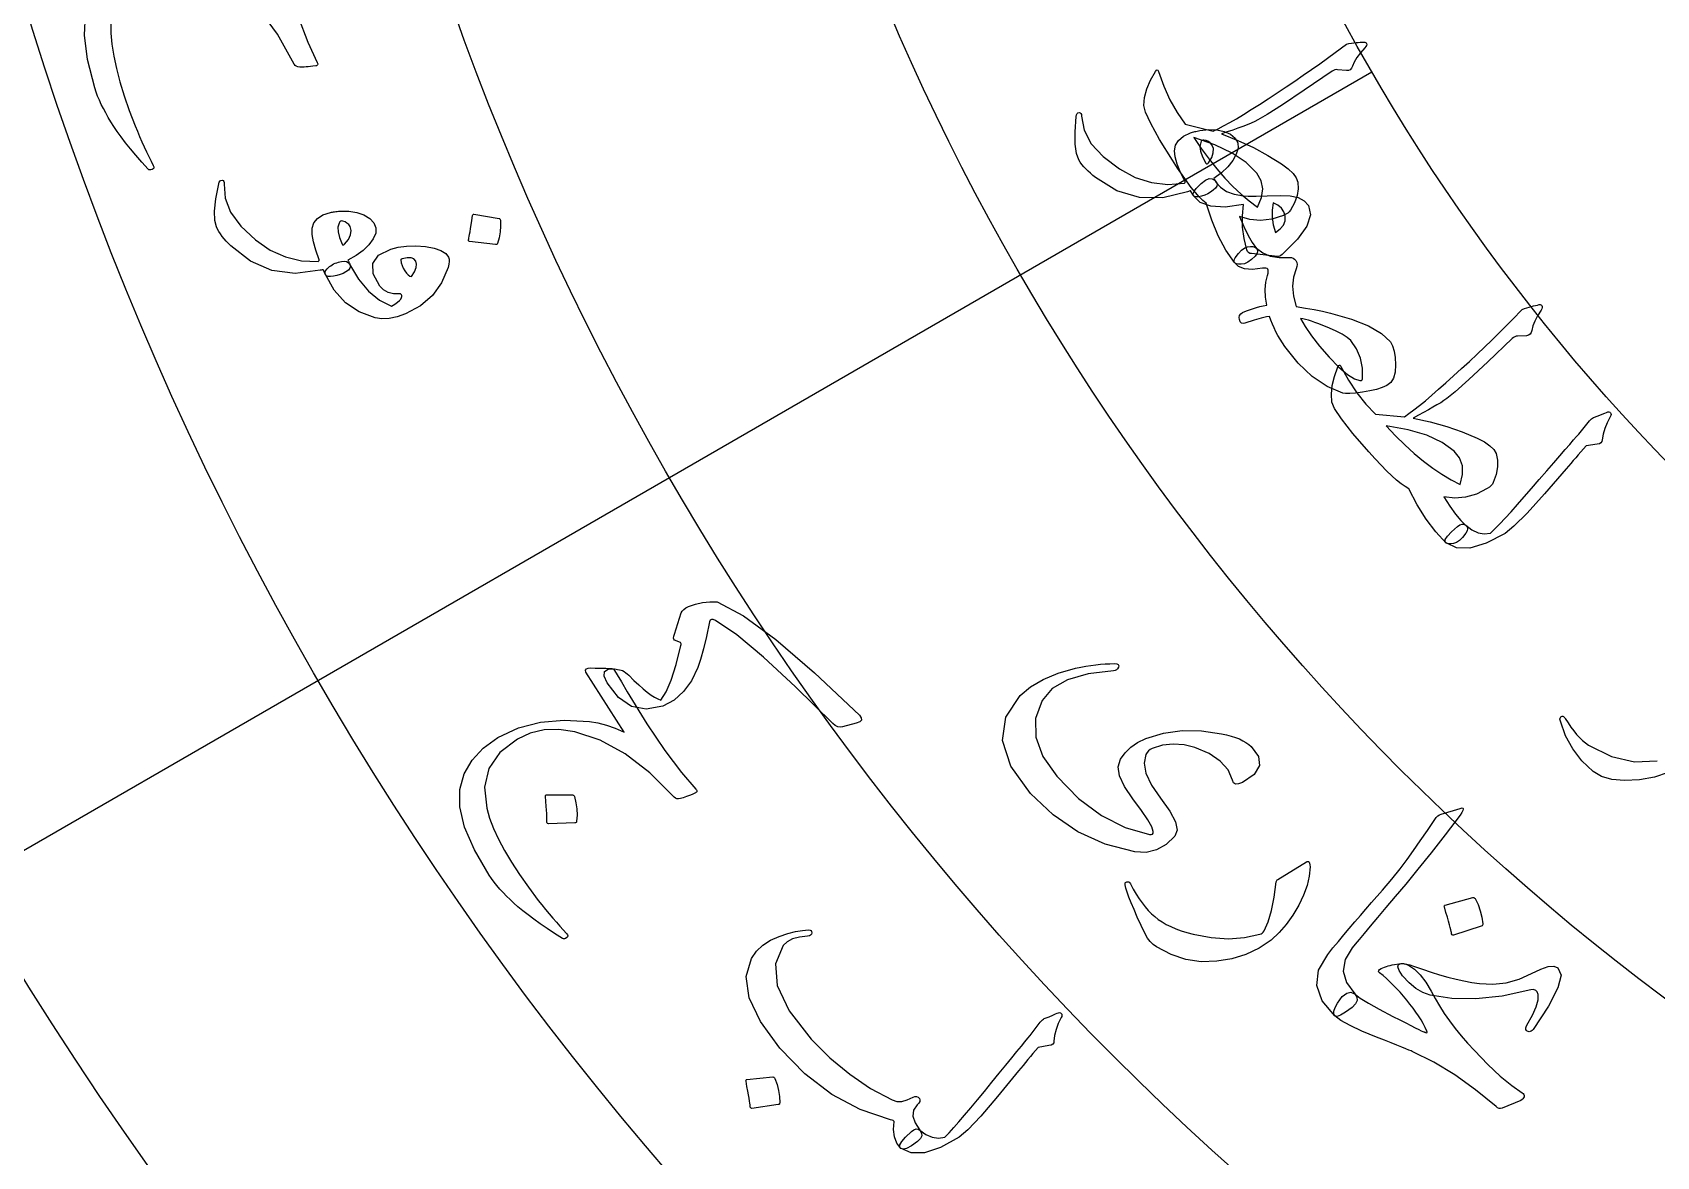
# Model space of a CAD drawing. Header units: millimetres. Extents: x -150 to 150, y -150 to 198.
# Drawn here: x -77.67 to -36.47, y -52.74 to -24.23 of the extents above; entities that cross this region are included whole.
import ezdxf

# ---------------------------------------------------------------- set-up
doc = ezdxf.new("R2010")
doc.units = ezdxf.units.MM
for name, color, linetype in [('CUT_OUTER', 1, 'Continuous'), ('ENGRAVE', 7, 'Continuous'), ('ENGRAVE_FINE', 8, 'Continuous'), ('GUIDE', 3, 'Continuous'), ('TEXT', 5, 'Continuous')]:
    doc.layers.add(name, color=color, linetype=linetype)

msp = doc.modelspace()

# ---------------------------------------------------------------- linework, layer by layer
at = {"layer": 'CUT_OUTER'}
msp.add_arc((0.0002, -0.0002), 149.9998, 179.017762, 3.164151, dxfattribs=at)
at = {"layer": 'ENGRAVE'}
for radius in [132.75, 112.1737, 91.5975, 71.0212, 50.445]:
    msp.add_circle((0, 0), radius, dxfattribs=at)
at = {"layer": 'ENGRAVE_FINE'}
for points in [[(-61.5062, -35.5106), (-43.6867, -25.2225)], [(-79.3258, -45.7987), (-61.5062, -35.5106)]]:
    msp.add_lwpolyline(points, dxfattribs=at)
for radius in [122.4619, 101.8856, 81.3094, 60.7331]:
    msp.add_circle((0, 0), radius, dxfattribs=at)
at = {"layer": 'GUIDE'}
msp.add_circle((0, 0), 137.25, dxfattribs=at)
at = {"layer": 'TEXT'}
for points in [[(-75.6777, -23.9887), (-75.6741, -24.2479), (-75.6497, -24.5266), (-75.6042, -24.8248), (-75.5374, -25.1423), (-75.4497, -25.4785), (-75.3414, -25.8328), (-75.2122, -26.2051), (-75.0619, -26.5949), (-75.0048, -26.7322), (-74.9473, -26.8667), (-74.8896, -26.9984), (-74.8316, -27.1274), (-74.7737, -27.2527), (-74.7162, -27.3734), (-74.6592, -27.4896), (-74.6027, -27.6011), (-74.5878, -27.636), (-74.5871, -27.6646), (-74.6006, -27.6869), (-74.6284, -27.703), (-74.6638, -27.713), (-74.6935, -27.7145), (-74.7173, -27.7076), (-74.7354, -27.6923), (-74.8958, -27.5139), (-75.0439, -27.3431), (-75.1797, -27.18), (-75.3033, -27.0248), (-75.415, -26.8781), (-75.515, -26.7407), (-75.6036, -26.6128), (-75.6806, -26.4943), (-75.7465, -26.3804), (-75.8083, -26.2688), (-75.8663, -26.1595), (-75.9204, -26.0523), (-75.9698, -25.9468), (-76.0138, -25.8419), (-76.0525, -25.7379), (-76.0859, -25.6347), (-76.268, -24.9149), (-76.3458, -24.2919), (-76.3218, -23.7677)], [(-70.9286, -23.8287), (-70.6804, -24.4758), (-70.4413, -24.9892), (-70.4336, -25.0048), (-70.4296, -25.0194), (-70.4295, -25.0328), (-70.4333, -25.0452), (-70.4406, -25.0559), (-70.4511, -25.0643), (-70.465, -25.0705), (-70.4821, -25.0743), (-70.5509, -25.0833), (-70.6143, -25.0909), (-70.6723, -25.097), (-70.7249, -25.1016), (-70.772, -25.1048), (-70.8138, -25.1065), (-70.8502, -25.1069), (-70.8811, -25.1057), (-70.9326, -25.0983), (-70.9739, -25.0833), (-71.005, -25.0607), (-71.026, -25.0306), (-71.4547, -24.2674), (-71.9242, -23.6318)], [(-36.1753, -42.9963), (-36.5201, -43.1168), (-36.9034, -43.1854), (-37.2792, -43.2033), (-37.6008, -43.1729), (-37.8674, -43.0952), (-38.0784, -42.971), (-38.3598, -42.7025), (-38.5923, -42.3996), (-38.7754, -42.063), (-38.9085, -41.6936), (-38.9158, -41.6659), (-38.9182, -41.6414), (-38.9157, -41.6202), (-38.9082, -41.6023), (-38.895, -41.5861), (-38.8802, -41.5751), (-38.8637, -41.5696), (-38.8455, -41.5693), (-38.8253, -41.5768), (-38.8082, -41.589), (-38.7942, -41.6059), (-38.7832, -41.6275), (-38.7119, -41.7405), (-38.64, -41.8453), (-38.5677, -41.9419), (-38.4951, -42.0303), (-38.4214, -42.1105), (-38.3462, -42.1825), (-38.2693, -42.2463), (-38.191, -42.3018), (-37.6126, -42.589), (-37.0317, -42.7219), (-36.4514, -42.7014)]]:
    msp.add_lwpolyline(points, dxfattribs=at)
for points in [[(-47.8972, -28.5578), (-47.981, -28.486), (-48.0711, -28.3958), (-48.1675, -28.287), (-48.2701, -28.1596), (-48.3795, -28.014), (-48.4963, -27.8505), (-48.6203, -27.669), (-48.7515, -27.4695), (-49.0736, -26.944), (-49.3, -26.5353), (-49.4337, -26.2457), (-49.4769, -26.0766), (-49.4555, -25.8725), (-49.3989, -25.6604), (-49.307, -25.4407), (-49.1799, -25.2136), (-49.1555, -25.1847), (-49.1346, -25.1756), (-49.1172, -25.1862), (-49.1032, -25.2165), (-48.9712, -25.5904), (-48.8143, -25.9381), (-48.6329, -26.259), (-48.4275, -26.5528), (-47.7162, -26.7322), (-47.5901, -26.6719), (-47.4499, -26.5989), (-47.2956, -26.5132), (-47.1271, -26.4148), (-46.9449, -26.3045), (-46.7497, -26.1834), (-46.5414, -26.0514), (-46.32, -25.9085), (-46.091, -25.7588), (-45.8664, -25.6097), (-45.6462, -25.4613), (-45.4304, -25.3135), (-45.2194, -25.1667), (-45.0136, -25.021), (-44.8129, -24.8765), (-44.6175, -24.7332), (-44.3353, -24.5216), (-44.2711, -24.51), (-44.2091, -24.5), (-44.1494, -24.4917), (-44.092, -24.4852), (-44.037, -24.4799), (-43.9846, -24.4756), (-43.9349, -24.4722), (-43.8879, -24.4697), (-43.8681, -24.4719), (-43.851, -24.4786), (-43.8368, -24.4897), (-43.8254, -24.5054), (-43.8192, -24.5279), (-43.824, -24.5536), (-43.8397, -24.5825), (-43.8664, -24.6147), (-43.9778, -24.7427), (-44.0674, -24.8639), (-44.1353, -24.978), (-44.1814, -25.0851), (-44.2045, -25.1356), (-44.2374, -25.1708), (-44.2802, -25.1906), (-44.3327, -25.195), (-44.5596, -25.1716), (-44.5968, -25.169), (-44.6325, -25.1747), (-44.6669, -25.1885), (-44.6998, -25.2106), (-45.4051, -25.6926), (-45.9531, -26.06), (-46.3445, -26.3117), (-46.5798, -26.4469), (-46.661, -26.4864), (-46.7523, -26.5269), (-46.8538, -26.5684), (-46.9654, -26.6108), (-47.0867, -26.6549), (-47.2173, -26.7015), (-47.3572, -26.7506), (-47.5063, -26.802), (-47.0896, -26.9654), (-46.6968, -27.1459), (-46.3277, -27.3441), (-45.9817, -27.5603), (-45.8149, -27.6835), (-45.6903, -27.802), (-45.6082, -27.9161), (-45.5683, -28.0264), (-45.5579, -28.1919), (-45.5858, -28.3656), (-45.6518, -28.5476), (-45.7561, -28.7382), (-45.7856, -28.7742), (-45.8246, -28.8074), (-45.873, -28.8378), (-45.9308, -28.8654), (-46.2259, -28.9598), (-46.511, -28.9963), (-46.786, -28.9745), (-47.0508, -28.894), (-46.9413, -29.1525), (-46.8317, -29.3738), (-46.7225, -29.5576), (-46.6141, -29.704), (-46.5904, -29.7464), (-46.5884, -29.7926), (-46.6082, -29.8427), (-46.6497, -29.8968), (-46.7472, -29.9884), (-46.8384, -30.0537), (-46.9233, -30.0924), (-47.0022, -30.1046), (-47.07, -30.1012), (-47.122, -30.0931), (-47.1581, -30.0806), (-47.1784, -30.0636), (-47.3931, -29.745), (-47.585, -29.3875), (-47.7533, -28.9915), (-47.8972, -28.5578)], [(-48.3696, -28.2693), (-48.9889, -28.4217), (-49.5851, -28.4137), (-50.1573, -28.2427), (-50.7032, -27.907), (-50.7688, -27.8536), (-50.8311, -27.7994), (-50.8899, -27.7444), (-50.9454, -27.6886), (-50.9969, -27.6323), (-51.0437, -27.5756), (-51.0858, -27.5186), (-51.1232, -27.4613), (-51.1833, -27.3007), (-51.2154, -27.0629), (-51.2185, -26.7484), (-51.1912, -26.358), (-51.1815, -26.3127), (-51.1659, -26.2811), (-51.1445, -26.2629), (-51.1171, -26.2582), (-51.0904, -26.2654), (-51.071, -26.2829), (-51.0587, -26.3107), (-51.0537, -26.3488), (-50.9884, -26.7051), (-50.8065, -27.0486), (-50.5082, -27.377), (-50.0941, -27.6875), (-49.6904, -27.9013), (-49.2807, -28.0323), (-48.8658, -28.0812), (-48.4462, -28.049), (-48.4352, -28.041), (-48.4281, -28.0319), (-48.4249, -28.0218), (-48.4255, -28.0106), (-48.5434, -27.7756), (-48.6281, -27.5669), (-48.6798, -27.3846), (-48.6989, -27.2291), (-48.6731, -27.0864), (-48.5959, -26.9633), (-48.4674, -26.8596), (-48.2879, -26.7752), (-48.2629, -26.7661), (-48.2371, -26.7577), (-48.2103, -26.7499), (-48.1827, -26.7426), (-48.1539, -26.7357), (-48.1234, -26.7289), (-48.0912, -26.7223), (-48.0573, -26.7158), (-47.829, -26.6893), (-47.6235, -26.696), (-47.4406, -26.7359), (-47.2802, -26.8092), (-47.1589, -26.9078), (-47.0933, -27.0242), (-47.0834, -27.1589), (-47.129, -27.3121), (-47.2205, -27.4765), (-47.3459, -27.6342), (-47.5052, -27.7852), (-47.6986, -27.9294), (-47.6909, -27.9421), (-47.683, -27.9541), (-47.675, -27.9655), (-47.6668, -27.9763), (-47.6586, -27.987), (-47.6506, -27.9984), (-47.6427, -28.0104), (-47.635, -28.0231), (-47.6184, -28.0723), (-47.6259, -28.1227), (-47.6575, -28.1742), (-47.7133, -28.2269), (-47.7804, -28.2749), (-47.8527, -28.316), (-47.9302, -28.3502), (-48.0128, -28.3776), (-48.0895, -28.3948), (-48.1493, -28.3986), (-48.1922, -28.389), (-48.2181, -28.3661), (-48.2913, -28.2412), (-48.3034, -28.2472), (-48.3205, -28.2538), (-48.3426, -28.2612), (-48.3696, -28.2693)], [(-46.61, -27.7989), (-46.876, -27.5291), (-47.2306, -27.2886), (-47.6746, -27.0754), (-48.2086, -26.8873), (-48.0167, -27.1728), (-47.8211, -27.44), (-47.6221, -27.689), (-47.4198, -27.9196), (-47.2153, -28.1319), (-47.0093, -28.3255), (-46.8022, -28.5006), (-46.5941, -28.6573), (-46.4916, -28.4156), (-46.46, -28.1923), (-46.4994, -27.987), (-46.61, -27.7989)], [(-47.8319, -27.5369), (-47.7532, -27.4007), (-47.7125, -27.2781), (-47.7101, -27.169), (-47.7458, -27.0732), (-47.7893, -27.0285), (-47.8376, -26.994), (-47.8908, -26.9697), (-47.9488, -26.9556), (-47.9755, -26.9556), (-47.9983, -26.9662), (-48.0172, -26.9876), (-48.0322, -27.0197), (-48.0528, -27.1203), (-48.0375, -27.2407), (-47.9861, -27.3809), (-47.8985, -27.5405), (-47.8859, -27.5549), (-47.8706, -27.5592), (-47.8526, -27.5532), (-47.8319, -27.5369)], [(-70.3708, -30.2599), (-71.0035, -30.337), (-71.593, -30.2602), (-72.1385, -30.0275), (-72.6382, -29.6381), (-72.6968, -29.5786), (-72.752, -29.5188), (-72.8037, -29.4585), (-72.852, -29.3979), (-72.8963, -29.3372), (-72.9359, -29.2766), (-72.9708, -29.2163), (-73.0011, -29.1562), (-73.0418, -28.9924), (-73.0459, -28.7559), (-73.0127, -28.447), (-72.9413, -28.0665), (-72.9266, -28.0231), (-72.9076, -27.9935), (-72.8843, -27.9778), (-72.8566, -27.976), (-72.8309, -27.9858), (-72.8136, -28.005), (-72.8046, -28.0335), (-72.8039, -28.0715), (-72.7796, -28.4283), (-72.6389, -28.7846), (-72.3818, -29.139), (-72.0084, -29.4892), (-71.6343, -29.7444), (-71.2443, -29.9198), (-70.8392, -30.0159), (-70.4193, -30.0334), (-70.4075, -30.0268), (-70.3993, -30.0187), (-70.3948, -30.0091), (-70.394, -29.9979), (-70.4821, -29.7521), (-70.5407, -29.5361), (-70.57, -29.3501), (-70.5703, -29.1942), (-70.5277, -29.0561), (-70.4365, -28.9432), (-70.2968, -28.8553), (-70.1087, -28.7923), (-70.0829, -28.7862), (-70.0562, -28.7808), (-70.0287, -28.7761), (-70.0005, -28.7721), (-69.971, -28.7686), (-69.9399, -28.7654), (-69.9072, -28.7625), (-69.8728, -28.76), (-69.6431, -28.7602), (-69.4398, -28.7909), (-69.2629, -28.8522), (-69.1122, -28.944), (-69.0035, -29.0566), (-68.9523, -29.1802), (-68.9586, -29.3152), (-69.0224, -29.4618), (-69.1333, -29.6138), (-69.277, -29.755), (-69.4536, -29.8853), (-69.6633, -30.0046), (-69.6572, -30.0181), (-69.6509, -30.031), (-69.6443, -30.0432), (-69.6376, -30.0549), (-69.6308, -30.0665), (-69.6242, -30.0787), (-69.6179, -30.0916), (-69.6118, -30.105), (-69.6015, -30.1558), (-69.6152, -30.2047), (-69.653, -30.2518), (-69.7149, -30.2971), (-69.7875, -30.3364), (-69.8644, -30.3682), (-69.9454, -30.3927), (-70.0308, -30.4097), (-70.109, -30.4174), (-70.1687, -30.4139), (-70.21, -30.3993), (-70.2327, -30.3736), (-70.2897, -30.2415), (-70.3025, -30.2459), (-70.3202, -30.2505), (-70.343, -30.2551), (-70.3708, -30.2599)], [(-45.2988, -28.6134), (-45.246, -28.8509), (-45.34, -29.1367), (-45.5805, -29.472), (-45.9675, -29.8573), (-45.9975, -29.8818), (-46.0272, -29.8983), (-46.0566, -29.9068), (-46.0857, -29.9073), (-46.7409, -29.8371), (-46.7826, -29.8295), (-46.8167, -29.8115), (-46.8431, -29.7829), (-46.8619, -29.7439), (-46.9325, -29.4545), (-46.9703, -29.1658), (-46.9754, -28.8782), (-46.9478, -28.592), (-47.4084, -28.6543), (-47.7747, -28.6358), (-48.0462, -28.5372), (-48.2219, -28.3595), (-48.2273, -28.3312), (-48.2162, -28.2921), (-48.1889, -28.2424), (-48.1451, -28.182), (-48.0223, -28.057), (-47.9135, -27.9742), (-47.8188, -27.9337), (-47.7383, -27.9352), (-47.7118, -27.9481), (-47.6875, -27.9666), (-47.6653, -27.9907), (-47.6452, -28.0204), (-47.5333, -28.1532), (-47.3799, -28.2567), (-47.1852, -28.3305), (-46.9495, -28.3743), (-46.8245, -28.3799), (-46.6244, -28.3799), (-46.3496, -28.3735), (-46.0003, -28.3598), (-45.7587, -28.3671), (-45.5615, -28.4116), (-45.4083, -28.4936), (-45.2988, -28.6134)], [(-65.8288, -28.9419), (-65.8168, -28.9463), (-65.8066, -28.9554), (-65.7985, -28.9693), (-65.7923, -28.988), (-65.79, -29.1382), (-65.8024, -29.2864), (-65.8297, -29.4328), (-65.8719, -29.5773), (-65.8809, -29.5936), (-65.8924, -29.6042), (-65.9065, -29.609), (-65.9232, -29.6082), (-66.5766, -29.5304), (-66.5941, -29.5243), (-66.6036, -29.5108), (-66.6053, -29.4899), (-66.599, -29.4615), (-66.5936, -29.437), (-66.5861, -29.3987), (-66.5766, -29.3468), (-66.5648, -29.2812), (-66.5513, -29.2011), (-66.5363, -29.1057), (-66.5197, -28.9951), (-66.5014, -28.8693), (-66.4969, -28.8517), (-66.4895, -28.8407), (-66.4793, -28.8363), (-66.4662, -28.8384)], [(-46.197, -28.5506), (-46.2226, -28.7299), (-46.2203, -28.9144), (-46.1902, -29.1039), (-46.1321, -29.2983), (-46.0143, -29.2108), (-45.9346, -29.1136), (-45.8928, -29.0067), (-45.8889, -28.89), (-45.9194, -28.7778), (-45.9808, -28.6839), (-46.0733, -28.6083), (-46.197, -28.5506)], [(-69.7473, -29.6001), (-69.6526, -29.4745), (-69.5975, -29.3579), (-69.5819, -29.25), (-69.6059, -29.1508), (-69.6437, -29.1013), (-69.6876, -29.0614), (-69.7375, -29.0311), (-69.7934, -29.0104), (-69.8199, -29.0072), (-69.8438, -29.0151), (-69.8651, -29.0341), (-69.8838, -29.0641), (-69.9162, -29.1614), (-69.9155, -29.2824), (-69.8814, -29.4273), (-69.8138, -29.5957), (-69.803, -29.6115), (-69.7883, -29.6175), (-69.7698, -29.6137), (-69.7473, -29.6001)], [(-67.1088, -29.9255), (-67.0952, -29.9742), (-67.0929, -30.0339), (-67.1019, -30.1047), (-67.1222, -30.1866), (-67.2867, -30.5738), (-67.5211, -30.8997), (-67.8263, -31.1637), (-68.2032, -31.365), (-68.4145, -31.4371), (-68.6137, -31.4777), (-68.8007, -31.4868), (-68.9755, -31.4642), (-69.382, -31.316), (-69.7283, -31.0833), (-70.0133, -30.7666), (-70.2357, -30.3666), (-70.2441, -30.3203), (-70.2302, -30.2715), (-70.1941, -30.2204), (-70.1356, -30.167), (-70.1015, -30.1418), (-70.0651, -30.1192), (-70.0267, -30.0993), (-69.986, -30.0821), (-69.9449, -30.0672), (-69.9049, -30.0544), (-69.866, -30.0436), (-69.8283, -30.0348), (-69.7597, -30.0273), (-69.7024, -30.0358), (-69.6564, -30.0604), (-69.6216, -30.1011), (-69.3923, -30.4809), (-69.1386, -30.7856), (-68.8618, -31.015), (-68.5625, -31.1693), (-68.4725, -31.1146), (-68.4031, -31.0663), (-68.3543, -31.0242), (-68.3261, -30.9885), (-68.3047, -30.9513), (-68.2936, -30.9208), (-68.2926, -30.897), (-68.3019, -30.8798), (-68.3117, -30.8695), (-68.322, -30.8624), (-68.3329, -30.8587), (-68.3443, -30.8582), (-68.5075, -30.8534), (-68.6471, -30.8194), (-68.7631, -30.756), (-68.8553, -30.6635), (-69.0239, -30.3502), (-69.0335, -30.0883), (-68.8848, -29.8792), (-68.5785, -29.7226), (-68.386, -29.6713), (-68.175, -29.6439), (-67.9456, -29.6401), (-67.6977, -29.6597), (-67.4754, -29.6967), (-67.3032, -29.7531), (-67.1811, -29.8293), (-67.1088, -29.9255)], [(-43.2213, -32.0776), (-43.1658, -32.1779), (-43.1257, -32.3084), (-43.101, -32.4689), (-43.0912, -32.6599), (-43.1024, -32.8433), (-43.1426, -32.9913), (-43.212, -33.1039), (-43.311, -33.181), (-43.4306, -33.2327), (-43.5734, -33.2784), (-43.7395, -33.3181), (-43.929, -33.3514), (-44.1086, -33.3737), (-44.2509, -33.3849), (-44.3559, -33.3853), (-44.4234, -33.3751), (-44.8209, -33.2068), (-45.2004, -32.9532), (-45.5603, -32.6145), (-45.8987, -32.1909), (-45.9604, -32.0994), (-46.0183, -32.0066), (-46.0725, -31.9123), (-46.1228, -31.8165), (-46.1695, -31.7201), (-46.2126, -31.6236), (-46.2521, -31.527), (-46.288, -31.4304), (-46.365, -31.4394), (-46.494, -31.4709), (-46.6753, -31.5247), (-46.9089, -31.6005), (-46.9573, -31.611), (-46.997, -31.5994), (-47.0281, -31.5656), (-47.0504, -31.5098), (-47.0559, -31.4531), (-47.045, -31.4041), (-47.0178, -31.3628), (-46.9744, -31.3292), (-46.9104, -31.3021), (-46.8424, -31.2758), (-46.7706, -31.2503), (-46.6949, -31.2256), (-46.6154, -31.2024), (-46.5323, -31.1812), (-46.4456, -31.162), (-46.3552, -31.1449), (-46.386, -30.9402), (-46.3936, -30.7459), (-46.3781, -30.562), (-46.3397, -30.3886), (-46.3243, -30.3351), (-46.3173, -30.2905), (-46.3189, -30.255), (-46.3291, -30.2284), (-46.3469, -30.213), (-46.3756, -30.2047), (-46.4152, -30.2035), (-46.4657, -30.2093), (-46.7174, -30.2396), (-46.921, -30.2242), (-47.0761, -30.1632), (-47.1825, -30.0571), (-47.1886, -30.0379), (-47.1867, -30.0124), (-47.1766, -29.9806), (-47.1584, -29.9425), (-47.0737, -29.8297), (-46.9929, -29.7454), (-46.9161, -29.6896), (-46.8434, -29.662), (-46.7701, -29.6535), (-46.7081, -29.6566), (-46.6575, -29.6713), (-46.6182, -29.6977), (-46.4587, -29.8185), (-46.2663, -29.8984), (-46.0413, -29.9373), (-45.7838, -29.9349), (-45.7323, -29.9363), (-45.6874, -29.9497), (-45.6491, -29.9752), (-45.6172, -30.0127), (-45.5939, -30.0608), (-45.5852, -30.1119), (-45.5912, -30.1661), (-45.6118, -30.2233), (-45.6788, -30.4348), (-45.7014, -30.665), (-45.6794, -30.9138), (-45.6124, -31.1809), (-45.3774, -31.218), (-45.1539, -31.2572), (-44.9418, -31.2987), (-44.7411, -31.3426), (-44.2052, -31.4972), (-43.7738, -31.6694), (-43.4461, -31.8621), (-43.2213, -32.0776)], [(-67.9405, -30.0308), (-67.9891, -29.9724), (-68.0628, -29.9421), (-68.1618, -29.9399), (-68.2859, -29.9657), (-68.3036, -29.974), (-68.3158, -29.9808), (-68.3225, -29.9863), (-68.3238, -29.9904), (-68.3105, -30.0657), (-68.2891, -30.1385), (-68.2596, -30.2087), (-68.222, -30.2764), (-68.1813, -30.3325), (-68.1394, -30.375), (-68.0966, -30.4038), (-68.0526, -30.4191), (-67.9774, -30.2947), (-67.9335, -30.1886), (-67.9212, -30.1007), (-67.9405, -30.0308)], [(-42.7524, -35.8039), (-42.8465, -35.7463), (-42.9499, -35.6715), (-43.0624, -35.5795), (-43.1839, -35.47), (-43.315, -35.3435), (-43.4563, -35.2007), (-43.6076, -35.0412), (-43.7688, -34.8651), (-44.1702, -34.3974), (-44.4587, -34.0299), (-44.6368, -33.7652), (-44.7062, -33.6051), (-44.7176, -33.4002), (-44.6954, -33.1818), (-44.6395, -32.9503), (-44.5501, -32.7059), (-44.5306, -32.6735), (-44.5114, -32.6612), (-44.4925, -32.6689), (-44.4739, -32.6966), (-44.2842, -33.0448), (-44.074, -33.3631), (-43.8439, -33.6512), (-43.5946, -33.9086), (-42.8637, -33.9727), (-42.7489, -33.8932), (-42.6221, -33.7988), (-42.4833, -33.6897), (-42.3325, -33.5657), (-42.1702, -33.428), (-41.9967, -33.2773), (-41.812, -33.1139), (-41.6161, -32.9377), (-41.4138, -32.7535), (-41.2157, -32.5706), (-41.0219, -32.3891), (-40.8323, -32.2089), (-40.6473, -32.0304), (-40.4673, -31.8539), (-40.2921, -31.6794), (-40.1219, -31.5069), (-39.8769, -31.2531), (-39.8154, -31.2314), (-39.7558, -31.2117), (-39.6982, -31.1941), (-39.6425, -31.1785), (-39.589, -31.1645), (-39.538, -31.1519), (-39.4895, -31.1407), (-39.4435, -31.1308), (-39.4235, -31.1298), (-39.4057, -31.1337), (-39.3899, -31.1424), (-39.3761, -31.1561), (-39.3664, -31.1773), (-39.367, -31.2035), (-39.378, -31.2345), (-39.3993, -31.2705), (-39.4889, -31.4146), (-39.5581, -31.5485), (-39.607, -31.6719), (-39.6355, -31.785), (-39.6503, -31.8385), (-39.6772, -31.8785), (-39.7162, -31.9048), (-39.7674, -31.9175), (-39.9952, -31.9304), (-40.0323, -31.9338), (-40.0667, -31.9451), (-40.0984, -31.9642), (-40.1273, -31.9912), (-40.7472, -32.5791), (-41.2298, -33.029), (-41.5763, -33.3397), (-41.7871, -33.5105), (-41.861, -33.5624), (-41.9447, -33.6169), (-42.0383, -33.674), (-42.1418, -33.7336), (-42.2545, -33.7964), (-42.3761, -33.8632), (-42.5064, -33.9338), (-42.6455, -34.0083), (-42.2081, -34.1034), (-41.7916, -34.2193), (-41.3956, -34.3563), (-41.0198, -34.5148), (-40.8355, -34.6099), (-40.6937, -34.7071), (-40.5944, -34.8067), (-40.5376, -34.9092), (-40.501, -35.071), (-40.5009, -35.2469), (-40.5372, -35.4371), (-40.6099, -35.6419), (-40.6333, -35.6821), (-40.6665, -35.721), (-40.7095, -35.7587), (-40.7622, -35.7952), (-41.0385, -35.9353), (-41.3142, -36.0166), (-41.5892, -36.0387), (-41.8634, -36.0013), (-41.7142, -36.2392), (-41.5709, -36.4402), (-41.4339, -36.6043), (-41.3036, -36.7317), (-41.2734, -36.7698), (-41.2642, -36.8151), (-41.2757, -36.8677), (-41.3081, -36.9277), (-41.3898, -37.0337), (-41.4694, -37.1126), (-41.5472, -37.1643), (-41.6231, -37.1888), (-41.6906, -37.1962), (-41.7432, -37.1966), (-41.7809, -37.1899), (-41.8036, -37.1763), (-42.0661, -36.8959), (-42.3124, -36.5734), (-42.5415, -36.2093), (-42.7524, -35.8039)], [(-43.9316, -33.015), (-43.93, -32.7395), (-43.978, -32.4861), (-44.0758, -32.2542), (-44.2237, -32.0431), (-44.3139, -31.9637), (-44.444, -31.8806), (-44.6141, -31.7937), (-44.8243, -31.7023), (-44.9354, -31.6577), (-45.0387, -31.6175), (-45.134, -31.5818), (-45.2215, -31.5507), (-45.3014, -31.5246), (-45.3743, -31.5036), (-45.44, -31.4879), (-45.4986, -31.4775), (-45.3809, -31.6884), (-45.2213, -31.9231), (-45.0194, -32.1808), (-44.7747, -32.461), (-44.5243, -32.7182), (-44.3104, -32.9022), (-44.1339, -33.0138), (-43.9955, -33.0536), (-43.9702, -33.0563), (-43.9511, -33.0508), (-43.9383, -33.037), (-43.9316, -33.015)], [(-38.0678, -33.9937), (-37.9462, -33.9478), (-37.8502, -33.9108), (-37.78, -33.8826), (-37.7353, -33.8635), (-37.7055, -33.8529), (-37.6796, -33.8505), (-37.6575, -33.8563), (-37.6394, -33.8701), (-37.6259, -33.8921), (-37.6221, -33.9172), (-37.6281, -33.9452), (-37.6438, -33.9763), (-37.7235, -34.1258), (-37.7836, -34.2733), (-37.8241, -34.4188), (-37.8448, -34.5622), (-37.8539, -34.6054), (-37.8787, -34.6382), (-37.9193, -34.6605), (-37.9758, -34.6724), (-38.2502, -34.7133), (-38.3195, -34.7904), (-38.3874, -34.8663), (-38.4538, -34.941), (-38.5189, -35.0145), (-38.5825, -35.0868), (-38.6448, -35.1578), (-38.7056, -35.2277), (-38.7651, -35.2963), (-39.3145, -35.9321), (-39.7542, -36.4179), (-40.0856, -36.7523), (-40.3096, -36.9343), (-40.7907, -37.1826), (-41.2015, -37.3047), (-41.5412, -37.3005), (-41.8086, -37.1706), (-41.8137, -37.1649), (-41.8188, -37.1592), (-41.8238, -37.1535), (-41.8289, -37.1478), (-41.8276, -37.0862), (-41.7752, -37.001), (-41.6717, -36.8923), (-41.5172, -36.7598), (-41.4561, -36.7152), (-41.401, -36.6948), (-41.3519, -36.6984), (-41.3086, -36.7261), (-41.1533, -36.8436), (-40.9964, -36.9162), (-40.838, -36.9439), (-40.6784, -36.927), (-40.5674, -36.8177), (-40.444, -36.6903), (-40.3081, -36.5448), (-40.1597, -36.3813), (-39.9991, -36.2008), (-39.8266, -36.0043), (-39.6422, -35.7919), (-39.4457, -35.5637), (-39.2508, -35.3413), (-39.0759, -35.1411), (-38.9212, -34.963), (-38.7866, -34.8069), (-38.6716, -34.6734), (-38.5758, -34.5632), (-38.499, -34.4761), (-38.4415, -34.4122), (-38.1723, -34.0776), (-38.1425, -34.0481), (-38.1152, -34.0243), (-38.0903, -34.0062), (-38.0678, -33.9937)], [(-41.6021, -34.8501), (-41.9077, -34.626), (-42.296, -34.4449), (-42.7681, -34.305), (-43.3252, -34.2041), (-43.0905, -34.4554), (-42.8549, -34.6882), (-42.6188, -34.9024), (-42.3825, -35.098), (-42.1469, -35.275), (-41.9128, -35.4335), (-41.6805, -35.5735), (-41.4501, -35.6951), (-41.3873, -35.4402), (-41.3916, -35.2147), (-41.4631, -35.0183), (-41.6021, -34.8501)], [(-56.7706, -41.7472), (-57.1189, -41.8381), (-57.1794, -41.8466), (-57.2403, -41.8357), (-57.3015, -41.8055), (-57.363, -41.7559), (-58.3111, -40.8204), (-59.1191, -40.0675), (-59.7947, -39.505), (-60.3433, -39.1394), (-60.3982, -39.1171), (-60.4407, -39.1155), (-60.471, -39.1346), (-60.489, -39.1743), (-60.5695, -39.5457), (-60.6451, -39.8636), (-60.7165, -40.1275), (-60.7843, -40.3373), (-60.9467, -40.6712), (-61.149, -40.9463), (-61.3921, -41.1619), (-61.6767, -41.3173), (-62.0962, -41.3928), (-62.4722, -41.3195), (-62.8038, -41.097), (-63.0891, -40.7254), (-63.1648, -40.5511), (-63.1572, -40.4338), (-63.0667, -40.3737), (-62.8933, -40.3703), (-62.8268, -40.3802), (-62.7728, -40.3894), (-62.7314, -40.3979), (-62.7026, -40.4057), (-62.659, -40.4347), (-62.6178, -40.4651), (-62.5789, -40.4971), (-62.5423, -40.5305), (-62.4103, -40.659), (-62.2875, -40.7735), (-62.174, -40.8741), (-62.0699, -40.9608), (-61.974, -41.033), (-61.8853, -41.0899), (-61.8037, -41.1317), (-61.7293, -41.1582), (-61.5931, -40.952), (-61.4631, -40.6521), (-61.338, -40.2593), (-61.2162, -39.7744), (-61.2128, -39.7506), (-61.2141, -39.7299), (-61.22, -39.7123), (-61.2306, -39.6976), (-61.3761, -39.6369), (-61.3963, -39.6177), (-61.4044, -39.5863), (-61.4003, -39.5429), (-61.3841, -39.4873), (-61.2087, -38.9477), (-61.1844, -38.901), (-61.1461, -38.8591), (-61.0937, -38.822), (-61.0272, -38.7898), (-60.8511, -38.7281), (-60.6712, -38.688), (-60.4874, -38.6693), (-60.2999, -38.6719), (-59.6272, -39.0215), (-58.8072, -39.623), (-57.832, -40.467), (-56.6908, -41.5418), (-56.6421, -41.609), (-56.6391, -41.6656), (-56.6819, -41.7117), (-56.7706, -41.7472)], [(-62.579, -40.951), (-62.0818, -41.7608), (-61.6228, -42.4418), (-61.2059, -42.9955), (-60.8347, -43.4232), (-60.823, -43.4361), (-60.8152, -43.449), (-60.8114, -43.4619), (-60.8116, -43.4748), (-60.8156, -43.4871), (-60.8235, -43.4981), (-60.8351, -43.5079), (-60.8505, -43.5163), (-60.9141, -43.5439), (-60.973, -43.5686), (-61.0271, -43.5904), (-61.0763, -43.6094), (-61.1208, -43.6254), (-61.1605, -43.6386), (-61.1954, -43.6489), (-61.2254, -43.6564), (-61.2769, -43.6634), (-61.3208, -43.6603), (-61.3569, -43.6472), (-61.3854, -43.624), (-62.0078, -43.0084), (-62.6341, -42.5267), (-63.2681, -42.1797), (-63.9122, -41.9681), (-64.3132, -41.9077), (-64.6889, -41.917), (-65.0394, -41.997), (-65.3646, -42.1486), (-65.8079, -42.4909), (-66.0867, -42.8971), (-66.1995, -43.3682), (-66.1442, -43.9036), (-66.0693, -44.1517), (-65.969, -44.413), (-65.8432, -44.6871), (-65.6915, -44.9739), (-65.5146, -45.273), (-65.3129, -45.5838), (-65.0862, -45.906), (-64.8344, -46.2394), (-64.7417, -46.3556), (-64.6494, -46.4691), (-64.5576, -46.5798), (-64.4663, -46.6879), (-64.3761, -46.7924), (-64.2877, -46.8926), (-64.2009, -46.9886), (-64.1158, -47.0802), (-64.0919, -47.1096), (-64.0834, -47.1369), (-64.0902, -47.1621), (-64.1124, -47.1852), (-64.1437, -47.2046), (-64.1718, -47.2143), (-64.1967, -47.2142), (-64.2183, -47.2044), (-64.4216, -47.0771), (-64.611, -46.9537), (-64.7865, -46.8343), (-64.948, -46.7191), (-65.0958, -46.6089), (-65.2298, -46.5044), (-65.3502, -46.4058), (-65.4569, -46.3131), (-65.5515, -46.2218), (-65.6418, -46.1315), (-65.7276, -46.0423), (-65.8091, -45.9542), (-65.8856, -45.8663), (-65.9569, -45.7777), (-66.0227, -45.6884), (-66.0833, -45.5983), (-66.4565, -44.9565), (-66.7029, -44.3791), (-66.8242, -43.8685), (-66.8223, -43.4263), (-66.7136, -43.0342), (-66.5162, -42.6841), (-66.231, -42.3757), (-65.8587, -42.1083), (-65.3398, -41.8659), (-64.7792, -41.7189), (-64.1777, -41.6653), (-63.5352, -41.7026), (-63.3226, -41.7409), (-63.1047, -41.7984), (-62.8813, -41.8752), (-62.6525, -41.971), (-63.6268, -40.4511), (-63.6344, -40.4045), (-63.6159, -40.3712), (-63.5713, -40.3512), (-63.5008, -40.3445), (-63.3907, -40.3461), (-63.2915, -40.3479), (-63.2032, -40.3499), (-63.1257, -40.3521), (-63.0594, -40.3548), (-63.0048, -40.3582), (-62.9618, -40.3625), (-62.9303, -40.3677), (-62.9009, -40.4059), (-62.8327, -40.516), (-62.7257, -40.6978), (-62.579, -40.951)], [(-47.225, -43.1879), (-47.338, -42.9296), (-47.5347, -42.7062), (-47.8158, -42.5164), (-48.1819, -42.3589), (-48.4549, -42.2931), (-48.7265, -42.2755), (-48.997, -42.3064), (-49.2665, -42.3861), (-49.3128, -42.4108), (-49.354, -42.4448), (-49.3898, -42.4881), (-49.4204, -42.5407), (-49.4684, -42.7587), (-49.423, -43.0168), (-49.2834, -43.3146), (-49.0488, -43.6509), (-48.8119, -43.9789), (-48.6726, -44.2473), (-48.6319, -44.4572), (-48.6907, -44.609), (-48.9103, -44.8212), (-49.1524, -44.9593), (-49.4173, -45.0226), (-49.705, -45.0106), (-50.4526, -44.8136), (-51.1445, -44.5007), (-51.7779, -44.0732), (-52.3494, -43.5328), (-52.8474, -42.8372), (-53.0555, -42.1873), (-52.9766, -41.5891), (-52.6141, -41.0447), (-52.3526, -40.8258), (-52.03, -40.6376), (-51.6468, -40.4793), (-51.2037, -40.3496), (-51.0732, -40.3225), (-50.9451, -40.2991), (-50.8194, -40.2794), (-50.6961, -40.2632), (-50.5745, -40.2508), (-50.4537, -40.2421), (-50.3339, -40.2372), (-50.2149, -40.2361), (-50.1601, -40.2426), (-50.1258, -40.2603), (-50.1121, -40.2891), (-50.1188, -40.3291), (-50.1387, -40.3644), (-50.1657, -40.3909), (-50.1999, -40.4084), (-50.2413, -40.417), (-50.8885, -40.495), (-51.4075, -40.6447), (-51.7971, -40.87), (-52.0556, -41.1735), (-52.2213, -41.6271), (-52.2152, -42.0993), (-52.0361, -42.5885), (-51.683, -43.0915), (-51.1308, -43.6527), (-50.5522, -44.0857), (-49.9506, -44.3901), (-49.329, -44.566), (-49.2854, -44.5706), (-49.2555, -44.5601), (-49.2391, -44.5345), (-49.2364, -44.4939), (-49.2731, -44.3721), (-49.372, -44.1931), (-49.5325, -43.9564), (-49.7539, -43.6613), (-49.9658, -43.35), (-50.0881, -43.079), (-50.1215, -42.8489), (-50.0666, -42.6604), (-49.952, -42.4975), (-49.8068, -42.356), (-49.6312, -42.2357), (-49.4255, -42.1362), (-48.9743, -41.9955), (-48.5038, -41.9291), (-48.0141, -41.9356), (-47.5047, -42.014), (-47.3766, -42.0404), (-47.2583, -42.0712), (-47.1499, -42.1063), (-47.0514, -42.146), (-46.9626, -42.1894), (-46.8835, -42.2359), (-46.814, -42.2856), (-46.7542, -42.3385), (-46.5675, -42.5879), (-46.5416, -42.8226), (-46.6772, -43.0434), (-46.9754, -43.2497), (-47.0723, -43.2872), (-47.1463, -43.2893), (-47.1972, -43.2562), (-47.225, -43.1879)], [(-63.9611, -43.5665), (-63.948, -43.5692), (-63.9358, -43.5771), (-63.9246, -43.5903), (-63.9143, -43.6087), (-63.8786, -43.7647), (-63.8581, -43.9209), (-63.853, -44.0774), (-63.863, -44.2344), (-63.8684, -44.2528), (-63.8776, -44.2656), (-63.8907, -44.2729), (-63.9075, -44.2746), (-64.5786, -44.2965), (-64.5974, -44.293), (-64.61, -44.2804), (-64.6163, -44.2589), (-64.6163, -44.2284), (-64.6163, -44.202), (-64.6173, -44.1611), (-64.6192, -44.1055), (-64.6221, -44.0355), (-64.6263, -43.95), (-64.6324, -43.8484), (-64.6403, -43.7307), (-64.6499, -43.597), (-64.6493, -43.5779), (-64.6443, -43.5653), (-64.6351, -43.5591), (-64.6215, -43.5592)], [(-41.4514, -43.9069), (-41.4232, -43.899), (-41.4014, -43.8965), (-41.3862, -43.8995), (-41.3773, -43.9078), (-41.3714, -43.9285), (-41.3819, -43.9638), (-41.4089, -44.0138), (-41.4523, -44.0784), (-41.8328, -44.578), (-42.1889, -45.0359), (-42.5208, -45.4519), (-42.829, -45.8257), (-43.097, -46.1411), (-43.3367, -46.4244), (-43.5481, -46.6753), (-43.7313, -46.894), (-43.8866, -47.0801), (-44.0146, -47.233), (-44.1153, -47.3528), (-44.1886, -47.4396), (-44.3655, -47.739), (-44.4142, -48.0346), (-44.3338, -48.3261), (-44.1239, -48.6124), (-44.069, -48.696), (-44.0623, -48.781), (-44.1039, -48.8674), (-44.1939, -48.9552), (-44.3559, -49.075), (-44.4827, -49.1507), (-44.574, -49.1823), (-44.6298, -49.1697), (-44.9524, -48.7883), (-45.0895, -48.4005), (-45.0419, -48.0085), (-44.811, -47.6129), (-44.6763, -47.4465), (-44.5401, -47.2808), (-44.4022, -47.1158), (-44.2629, -46.9516), (-44.1223, -46.7878), (-43.981, -46.624), (-43.8389, -46.4602), (-43.696, -46.2964), (-43.4228, -45.9847), (-43.1822, -45.6989), (-42.9742, -45.4391), (-42.7987, -45.2054), (-42.6353, -44.9761), (-42.4633, -44.7297), (-42.2827, -44.4661), (-42.0933, -44.1856), (-42.0572, -44.137), (-42.0183, -44.0983), (-41.9766, -44.0695), (-41.9321, -44.0505)], [(-45.3456, -45.2638), (-45.3316, -45.2564), (-45.3191, -45.2519), (-45.3081, -45.2504), (-45.2985, -45.2518), (-45.2806, -45.2668), (-45.268, -45.2942), (-45.2605, -45.3342), (-45.2582, -45.3867), (-45.279, -45.6219), (-45.3336, -45.8628), (-45.422, -46.1096), (-45.5445, -46.3624), (-45.6949, -46.6161), (-45.8615, -46.848), (-46.0447, -47.0578), (-46.2446, -47.2454), (-46.5513, -47.4499), (-46.8835, -47.6086), (-47.2415, -47.7207), (-47.6257, -47.7856), (-48.0213, -47.7957), (-48.4075, -47.7379), (-48.7837, -47.6119), (-49.1491, -47.4178), (-49.2378, -47.3565), (-49.3152, -47.2842), (-49.3811, -47.201), (-49.4356, -47.1069), (-49.5446, -46.8747), (-49.6407, -46.6636), (-49.7239, -46.4734), (-49.7947, -46.3044), (-49.8528, -46.1569), (-49.898, -46.0313), (-49.9305, -45.9278), (-49.9504, -45.8462), (-49.9515, -45.8265), (-49.9497, -45.8099), (-49.9449, -45.7966), (-49.9371, -45.7865), (-49.924, -45.7768), (-49.9095, -45.7702), (-49.8936, -45.7667), (-49.8762, -45.7663), (-49.859, -45.7704), (-49.8433, -45.7805), (-49.8293, -45.7965), (-49.8169, -45.8185), (-49.7438, -45.9545), (-49.6699, -46.0809), (-49.5951, -46.1978), (-49.5195, -46.3052), (-49.4425, -46.4038), (-49.3634, -46.4945), (-49.2822, -46.5771), (-49.1989, -46.6518), (-49.11, -46.7207), (-49.0119, -46.7861), (-48.9047, -46.8479), (-48.7884, -46.9061), (-48.6626, -46.9602), (-48.527, -47.0099), (-48.3816, -47.055), (-48.2265, -47.0954), (-47.7669, -47.1829), (-47.3305, -47.2116), (-46.9175, -47.1822), (-46.5281, -47.0956), (-46.4992, -47.086), (-46.4718, -47.069), (-46.4461, -47.0444), (-46.422, -47.0124), (-46.3205, -46.7827), (-46.236, -46.4991), (-46.1678, -46.1618), (-46.1149, -45.7713), (-46.1082, -45.7499), (-46.1, -45.7329), (-46.0904, -45.7204), (-46.0792, -45.7123)], [(-41.1283, -46.1662), (-41.1139, -46.165), (-41.0993, -46.1696), (-41.0845, -46.18), (-41.0695, -46.1961), (-40.9972, -46.3483), (-40.9408, -46.5054), (-40.9004, -46.6676), (-40.8758, -46.8349), (-40.8773, -46.8557), (-40.8842, -46.8719), (-40.8963, -46.8836), (-40.9137, -46.8906), (-41.618, -47.1181), (-41.6386, -47.1201), (-41.6547, -47.1107), (-41.6662, -47.0901), (-41.6732, -47.0581), (-41.6791, -47.0305), (-41.6894, -46.9879), (-41.7039, -46.9302), (-41.7226, -46.8576), (-41.7462, -46.7694), (-41.7753, -46.6648), (-41.8099, -46.5439), (-41.8498, -46.4067), (-41.8534, -46.3866), (-41.851, -46.3719), (-41.8426, -46.3626), (-41.8282, -46.3587)], [(-57.981, -46.9893), (-57.942, -46.9916), (-57.9155, -47.0051), (-57.9014, -47.0299), (-57.8996, -47.0659), (-57.9073, -47.1007), (-57.9271, -47.1263), (-57.9592, -47.1429), (-58.0035, -47.1503), (-58.211, -47.1733), (-58.3829, -47.2194), (-58.5191, -47.2889), (-58.6195, -47.382), (-58.8206, -47.8466), (-58.7728, -48.3994), (-58.4728, -49.0381), (-57.9172, -49.7572), (-57.4392, -50.2342), (-56.9359, -50.6511), (-56.4086, -51.0072), (-55.8588, -51.3022), (-55.7438, -51.3373), (-55.6171, -51.337), (-55.4786, -51.3014), (-55.3284, -51.2304), (-55.2839, -51.2121), (-55.2421, -51.2114), (-55.2028, -51.2284), (-55.1662, -51.2631), (-55.153, -51.2998), (-55.1584, -51.3397), (-55.1822, -51.383), (-55.2247, -51.4295), (-55.3143, -51.5609), (-55.3325, -51.7117), (-55.2789, -51.8817), (-55.1534, -52.0707), (-55.1108, -52.1414), (-55.1064, -52.2123), (-55.1403, -52.2832), (-55.2125, -52.3543), (-55.3682, -52.4642), (-55.4914, -52.5301), (-55.5819, -52.552), (-55.6399, -52.53), (-55.7382, -52.3944), (-55.7991, -52.2357), (-55.8226, -52.0541), (-55.8085, -51.8496), (-55.8121, -51.8369), (-55.829, -51.8249), (-55.8591, -51.8136), (-55.9024, -51.8031), (-56.6667, -51.5477), (-57.3908, -51.1602), (-58.0715, -50.641), (-58.705, -49.9914), (-59.2015, -49.3153), (-59.4859, -48.7083), (-59.5609, -48.1745), (-59.4289, -47.7163), (-59.2978, -47.5315), (-59.1371, -47.3762), (-58.9469, -47.2502), (-58.7275, -47.1531), (-58.5076, -47.0826), (-58.3099, -47.0317), (-58.1344, -47.0006), (-57.981, -46.9893)], [(-42.189, -48.5414), (-42.0884, -48.7295), (-41.9767, -48.9181), (-41.8538, -49.1071), (-41.7197, -49.2964), (-41.5755, -49.4857), (-41.4223, -49.6746), (-41.2602, -49.863), (-41.089, -50.0508), (-40.7488, -50.4028), (-40.4326, -50.6976), (-40.1417, -50.9356), (-39.877, -51.1172), (-39.8498, -51.1384), (-39.8326, -51.1624), (-39.8256, -51.1891), (-39.8286, -51.2185), (-39.8399, -51.2475), (-39.8576, -51.2728), (-39.8817, -51.2944), (-39.9122, -51.3124), (-40.3839, -51.5064), (-40.4254, -51.5191), (-40.4649, -51.5173), (-40.5025, -51.501), (-40.5382, -51.4703), (-41.0586, -51.0413), (-41.5856, -50.6656), (-42.1209, -50.3429), (-42.6659, -50.0729), (-42.6965, -50.0582), (-42.7506, -50.035), (-42.8282, -50.0033), (-42.9294, -49.963), (-43.054, -49.914), (-43.2021, -49.8561), (-43.3736, -49.7891), (-43.5686, -49.7128), (-43.9426, -49.5588), (-44.2441, -49.4161), (-44.4732, -49.2861), (-44.6298, -49.1697), (-44.6543, -49.1235), (-44.6517, -49.0538), (-44.6219, -48.9608), (-44.5648, -48.8444), (-44.4442, -48.6814), (-44.3293, -48.5894), (-44.2205, -48.5684), (-44.1177, -48.6181), (-43.9829, -48.7175), (-43.7784, -48.8452), (-43.5039, -49.0004), (-43.1593, -49.1818), (-42.9847, -49.2718), (-42.8317, -49.3499), (-42.7002, -49.4164), (-42.5903, -49.4715), (-42.5024, -49.515), (-42.437, -49.5466), (-42.3942, -49.5664), (-42.3738, -49.5745), (-42.3652, -49.5767), (-42.3578, -49.5785), (-42.3516, -49.5801), (-42.3465, -49.5814), (-42.3421, -49.5827), (-42.338, -49.5845), (-42.3343, -49.5866), (-42.331, -49.5891), (-42.3032, -49.5963), (-42.2875, -49.5932), (-42.2837, -49.5799), (-42.292, -49.5564), (-42.3355, -49.4611), (-42.3852, -49.3651), (-42.4411, -49.2685), (-42.5031, -49.1711), (-42.571, -49.0726), (-42.6442, -48.9726), (-42.7229, -48.871), (-42.8071, -48.7677), (-42.8911, -48.6681), (-42.9758, -48.5717), (-43.0612, -48.4785), (-43.1473, -48.3886), (-43.2337, -48.3029), (-43.3201, -48.2227), (-43.4063, -48.1479), (-43.4925, -48.0785), (-43.5114, -48.0565), (-43.5184, -48.0354), (-43.5134, -48.0152), (-43.4966, -47.9958), (-43.4556, -47.9716), (-43.4131, -47.9502), (-43.3689, -47.9317), (-43.3231, -47.916), (-43.2754, -47.902), (-43.2255, -47.8887), (-43.1733, -47.8759), (-43.119, -47.8637), (-43.0088, -47.8468), (-42.912, -47.8445), (-42.8285, -47.8568), (-42.7583, -47.8838), (-42.6094, -47.9842), (-42.4651, -48.1273), (-42.3252, -48.3129), (-42.189, -48.5414)], [(-39.6004, -49.5132), (-39.6243, -49.539), (-39.6489, -49.5574), (-39.6743, -49.5686), (-39.7003, -49.5725), (-39.7277, -49.5674), (-39.7504, -49.5565), (-39.7686, -49.5399), (-39.7822, -49.5176), (-39.7864, -49.4982), (-39.7836, -49.4735), (-39.774, -49.4437), (-39.7576, -49.4086), (-39.6166, -49.153), (-39.522, -48.9378), (-39.4738, -48.7631), (-39.4721, -48.6285), (-39.4952, -48.5633), (-39.5337, -48.5219), (-39.5876, -48.5042), (-39.6571, -48.5102), (-40.3848, -48.6659), (-41.0543, -48.7391), (-41.6638, -48.7312), (-42.2117, -48.6435), (-42.3951, -48.5789), (-42.5727, -48.4755), (-42.7442, -48.3334), (-42.9091, -48.1527), (-42.9971, -48.0187), (-43.032, -47.9222), (-43.0139, -47.8633), (-42.9431, -47.8419), (-42.8797, -47.8433), (-42.8069, -47.8544), (-42.7248, -47.8751), (-42.6334, -47.9055), (-42.4077, -47.9873), (-42.1871, -48.0614), (-41.9716, -48.128), (-41.7613, -48.1872), (-41.5556, -48.2389), (-41.3536, -48.2832), (-41.1555, -48.3201), (-40.9613, -48.3496), (-40.6188, -48.3684), (-40.284, -48.3316), (-39.957, -48.2397), (-39.6379, -48.0931), (-39.4059, -47.9808), (-39.2175, -47.9189), (-39.0725, -47.9078), (-38.9707, -47.9476), (-38.8924, -48.1368), (-38.9715, -48.4604), (-39.2075, -48.9192), (-39.6004, -49.5132)], [(-51.9992, -49.239), (-51.8783, -49.1902), (-51.783, -49.151), (-51.7132, -49.1212), (-51.6689, -49.101), (-51.6392, -49.0898), (-51.6131, -49.0869), (-51.5907, -49.0923), (-51.5719, -49.106), (-51.5573, -49.128), (-51.5525, -49.1533), (-51.5575, -49.1817), (-51.5722, -49.2134), (-51.6469, -49.3659), (-51.702, -49.516), (-51.7375, -49.6636), (-51.7533, -49.8087), (-51.7609, -49.8524), (-51.7848, -49.8859), (-51.825, -49.9091), (-51.8815, -49.9221), (-52.1564, -49.9685), (-52.2235, -50.0476), (-52.2892, -50.1255), (-52.3535, -50.202), (-52.4165, -50.2774), (-52.4781, -50.3514), (-52.5383, -50.4242), (-52.5972, -50.4957), (-52.6547, -50.5659), (-53.1866, -51.2167), (-53.6134, -51.7139), (-53.936, -52.0567), (-54.1552, -52.2444), (-54.6296, -52.5053), (-55.0364, -52.639), (-55.3751, -52.6452), (-55.6451, -52.5245), (-55.6502, -52.519), (-55.6554, -52.5135), (-55.6606, -52.508), (-55.6658, -52.5024), (-55.6662, -52.4411), (-55.6163, -52.3545), (-55.5161, -52.2426), (-55.3656, -52.1056), (-55.306, -52.0591), (-55.2516, -52.0369), (-55.2024, -52.0389), (-55.1585, -52.0652), (-55.0003, -52.1776), (-54.8417, -52.2454), (-54.6828, -52.2685), (-54.5239, -52.247), (-54.4159, -52.1348), (-54.2959, -52.0041), (-54.164, -51.855), (-54.0202, -51.6875), (-53.8646, -51.5026), (-53.6977, -51.3014), (-53.5193, -51.0838), (-53.3294, -50.85), (-53.141, -50.6221), (-52.9721, -50.4168), (-52.8227, -50.2341), (-52.6928, -50.074), (-52.5819, -49.9371), (-52.4894, -49.824), (-52.4154, -49.7346), (-52.3598, -49.669), (-52.1012, -49.3258), (-52.0724, -49.2955), (-52.0458, -49.2709), (-52.0214, -49.252), (-51.9992, -49.239)], [(-58.884, -50.7195), (-58.8707, -50.7207), (-58.8576, -50.7273), (-58.8449, -50.7392), (-58.8325, -50.7564), (-58.7791, -50.9078), (-58.7407, -51.0611), (-58.7176, -51.2165), (-58.7095, -51.374), (-58.7128, -51.3929), (-58.7205, -51.4067), (-58.7326, -51.4154), (-58.7492, -51.419), (-59.4145, -51.5154), (-59.4336, -51.5139), (-59.4476, -51.5028), (-59.4563, -51.4821), (-59.4598, -51.4517), (-59.4629, -51.4254), (-59.4686, -51.3848), (-59.4769, -51.3296), (-59.4878, -51.2601), (-59.5018, -51.1755), (-59.5195, -51.075), (-59.541, -50.9586), (-59.5659, -50.8264), (-59.5675, -50.8073), (-59.564, -50.7942), (-59.5556, -50.787), (-59.5421, -50.7856)]]:
    msp.add_lwpolyline(points, close=True, dxfattribs=at)

doc.saveas('drawing.dxf')
